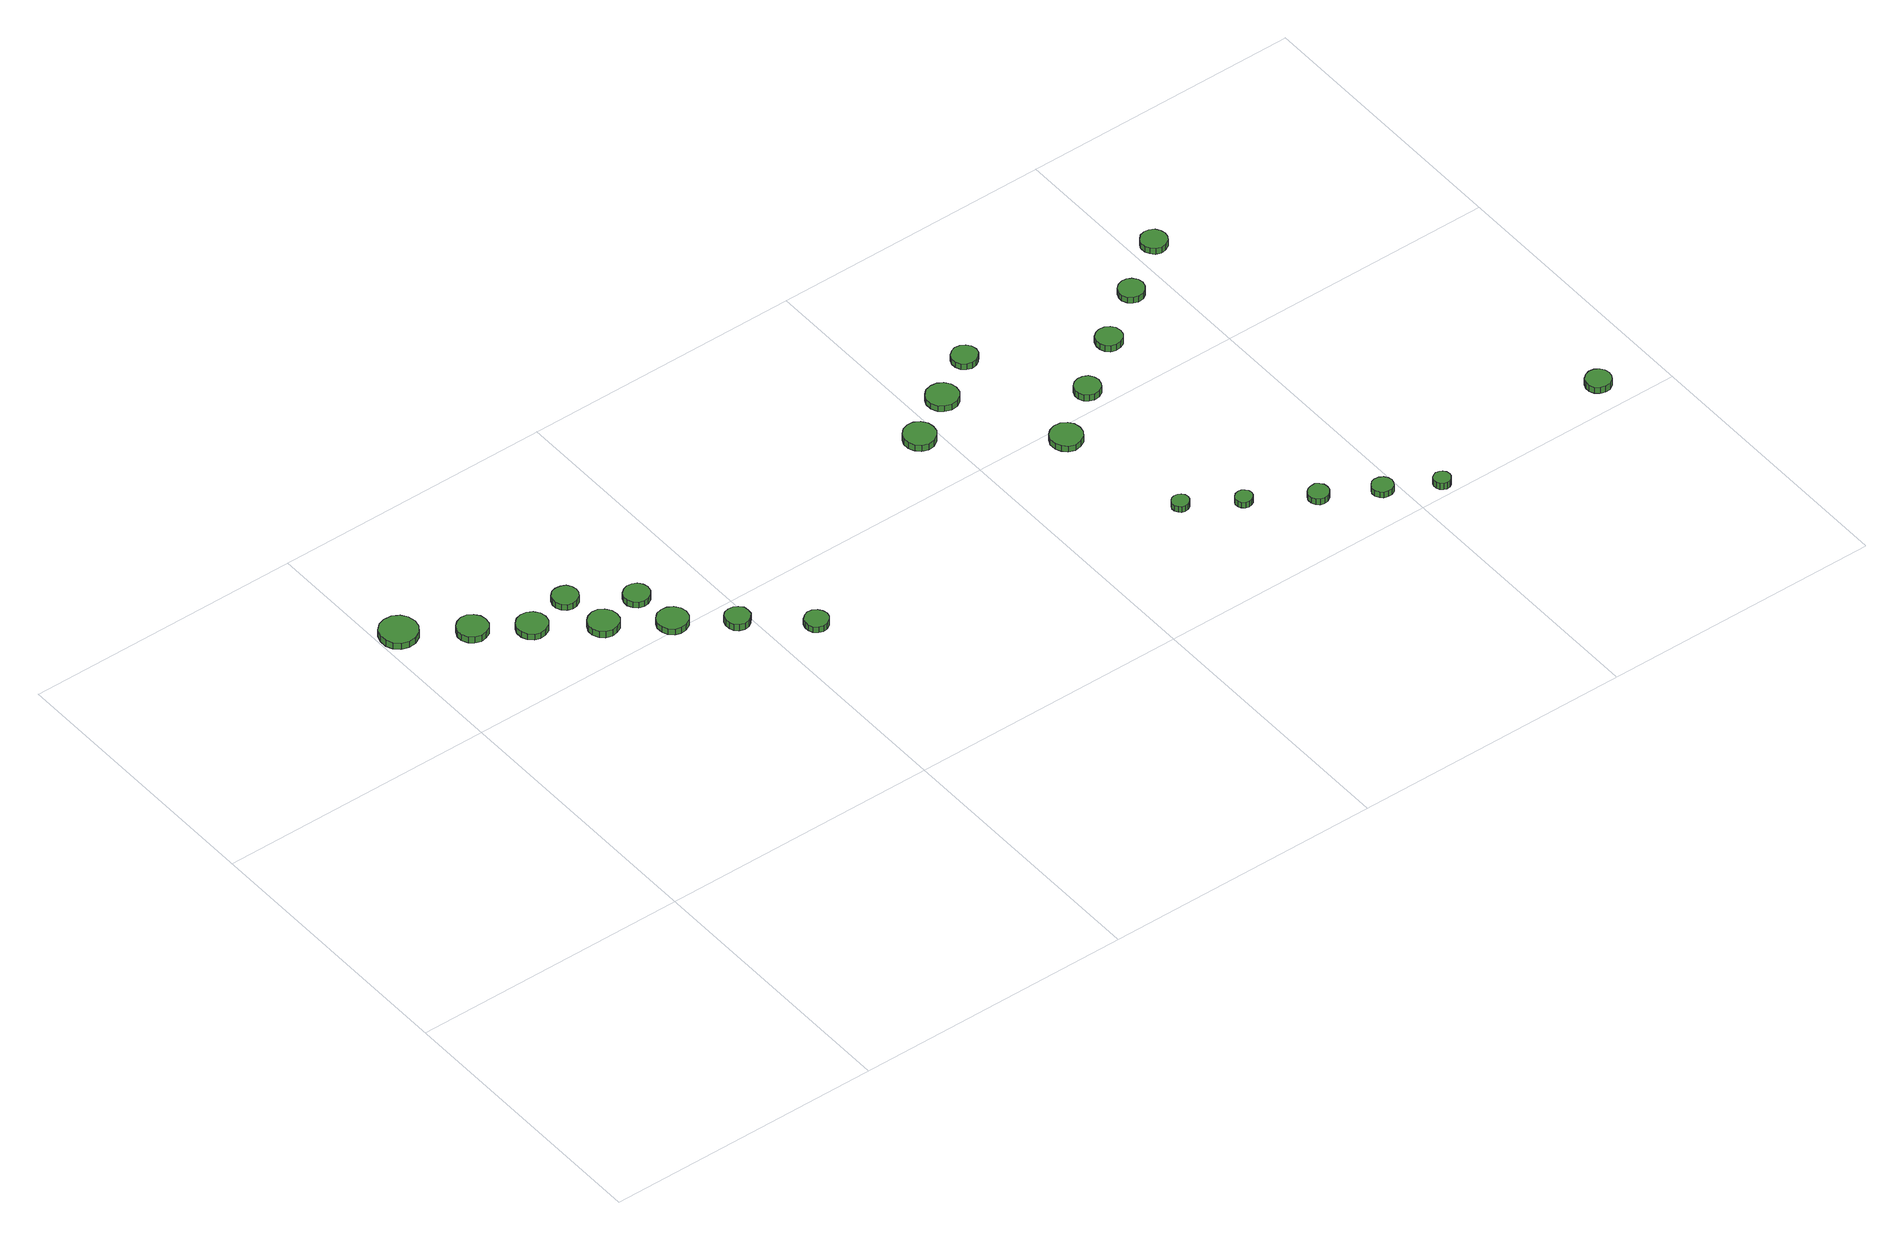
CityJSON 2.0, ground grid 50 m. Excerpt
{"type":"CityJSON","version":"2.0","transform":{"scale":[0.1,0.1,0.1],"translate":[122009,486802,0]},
"CityObjects":{
"tree1":{"type":"SolitaryVegetationObject","attributes":{"function":"something"},"geometry":[{"type":"MultiSurface","lod":"1","boundaries":[[[0,1,2,3,4,5,6,7,8,9,10,11,12,13,14]],[[15,16,17,18,19,20,21,22,23,24,25,26,27,28,29]],[[0,29,28,1]],[[1,28,27,2]],[[2,27,26,3]],[[3,26,25,4]],[[4,25,24,5]],[[5,24,23,6]],[[6,23,22,7]],[[7,22,21,8]],[[8,21,20,9]],[[9,20,19,10]],[[10,19,18,11]],[[11,18,17,12]],[[12,17,16,13]],[[13,16,15,14]],[[14,15,29,0]]]}]},
"tree2":{"type":"SolitaryVegetationObject","attributes":{"function":"something"},"geometry":[{"type":"MultiSurface","lod":"1","boundaries":[[[30,31,32,33,34,35,36,37,38,39,40,41,42,43,44]],[[45,46,47,48,49,50,51,52,53,54,55,56,57,58,59]],[[30,59,58,31]],[[31,58,57,32]],[[32,57,56,33]],[[33,56,55,34]],[[34,55,54,35]],[[35,54,53,36]],[[36,53,52,37]],[[37,52,51,38]],[[38,51,50,39]],[[39,50,49,40]],[[40,49,48,41]],[[41,48,47,42]],[[42,47,46,43]],[[43,46,45,44]],[[44,45,59,30]]]}]},
"tree3":{"type":"SolitaryVegetationObject","attributes":{"function":"something"},"geometry":[{"type":"MultiSurface","lod":"1","boundaries":[[[60,61,62,63,64,65,66,67,68,69,70,71,72,73,74]],[[75,76,77,78,79,80,81,82,83,84,85,86,87,88,89]],[[60,89,88,61]],[[61,88,87,62]],[[62,87,86,63]],[[63,86,85,64]],[[64,85,84,65]],[[65,84,83,66]],[[66,83,82,67]],[[67,82,81,68]],[[68,81,80,69]],[[69,80,79,70]],[[70,79,78,71]],[[71,78,77,72]],[[72,77,76,73]],[[73,76,75,74]],[[74,75,89,60]]]}]},
"tree4":{"type":"SolitaryVegetationObject","attributes":{"function":"something"},"geometry":[{"type":"MultiSurface","lod":"1","boundaries":[[[90,91,92,93,94,95,96,97,98,99,100,101,102,103,104]],[[105,106,107,108,109,110,111,112,113,114,115,116,117,118,119]],[[90,119,118,91]],[[91,118,117,92]],[[92,117,116,93]],[[93,116,115,94]],[[94,115,114,95]],[[95,114,113,96]],[[96,113,112,97]],[[97,112,111,98]],[[98,111,110,99]],[[99,110,109,100]],[[100,109,108,101]],[[101,108,107,102]],[[102,107,106,103]],[[103,106,105,104]],[[104,105,119,90]]]}]},
"tree5":{"type":"SolitaryVegetationObject","attributes":{"function":"something"},"geometry":[{"type":"MultiSurface","lod":"1","boundaries":[[[120,121,122,123,124,125,126,127,128,129,130,131,132,133,134]],[[135,136,137,138,139,140,141,142,143,144,145,146,147,148,149]],[[120,149,148,121]],[[121,148,147,122]],[[122,147,146,123]],[[123,146,145,124]],[[124,145,144,125]],[[125,144,143,126]],[[126,143,142,127]],[[127,142,141,128]],[[128,141,140,129]],[[129,140,139,130]],[[130,139,138,131]],[[131,138,137,132]],[[132,137,136,133]],[[133,136,135,134]],[[134,135,149,120]]]}]},
"tree6":{"type":"SolitaryVegetationObject","attributes":{"function":"something"},"geometry":[{"type":"MultiSurface","lod":"1","boundaries":[[[150,151,152,153,154,155,156,157,158,159,160,161,162,163,164]],[[165,166,167,168,169,170,171,172,173,174,175,176,177,178,179]],[[150,179,178,151]],[[151,178,177,152]],[[152,177,176,153]],[[153,176,175,154]],[[154,175,174,155]],[[155,174,173,156]],[[156,173,172,157]],[[157,172,171,158]],[[158,171,170,159]],[[159,170,169,160]],[[160,169,168,161]],[[161,168,167,162]],[[162,167,166,163]],[[163,166,165,164]],[[164,165,179,150]]]}]},
"tree7":{"type":"SolitaryVegetationObject","attributes":{"function":"something"},"geometry":[{"type":"MultiSurface","lod":"1","boundaries":[[[180,181,182,183,184,185,186,187,188,189,190,191,192,193,194]],[[195,196,197,198,199,200,201,202,203,204,205,206,207,208,209]],[[180,209,208,181]],[[181,208,207,182]],[[182,207,206,183]],[[183,206,205,184]],[[184,205,204,185]],[[185,204,203,186]],[[186,203,202,187]],[[187,202,201,188]],[[188,201,200,189]],[[189,200,199,190]],[[190,199,198,191]],[[191,198,197,192]],[[192,197,196,193]],[[193,196,195,194]],[[194,195,209,180]]]}]},
"tree8":{"type":"SolitaryVegetationObject","attributes":{"function":"something"},"geometry":[{"type":"MultiSurface","lod":"1","boundaries":[[[210,211,212,213,214,215,216,217,218,219,220,221,222,223,224]],[[225,226,227,228,229,230,231,232,233,234,235,236,237,238,239]],[[210,239,238,211]],[[211,238,237,212]],[[212,237,236,213]],[[213,236,235,214]],[[214,235,234,215]],[[215,234,233,216]],[[216,233,232,217]],[[217,232,231,218]],[[218,231,230,219]],[[219,230,229,220]],[[220,229,228,221]],[[221,228,227,222]],[[222,227,226,223]],[[223,226,225,224]],[[224,225,239,210]]]}]},
"tree9":{"type":"SolitaryVegetationObject","attributes":{"function":"something"},"geometry":[{"type":"MultiSurface","lod":"1","boundaries":[[[240,241,242,243,244,245,246,247,248,249,250,251,252,253,254]],[[255,256,257,258,259,260,261,262,263,264,265,266,267,268,269]],[[240,269,268,241]],[[241,268,267,242]],[[242,267,266,243]],[[243,266,265,244]],[[244,265,264,245]],[[245,264,263,246]],[[246,263,262,247]],[[247,262,261,248]],[[248,261,260,249]],[[249,260,259,250]],[[250,259,258,251]],[[251,258,257,252]],[[252,257,256,253]],[[253,256,255,254]],[[254,255,269,240]]]}]},
"tree10":{"type":"SolitaryVegetationObject","attributes":{"function":"something"},"geometry":[{"type":"MultiSurface","lod":"1","boundaries":[[[270,271,272,273,274,275,276,277,278,279,280,281,282,283,284]],[[285,286,287,288,289,290,291,292,293,294,295,296,297,298,299]],[[270,299,298,271]],[[271,298,297,272]],[[272,297,296,273]],[[273,296,295,274]],[[274,295,294,275]],[[275,294,293,276]],[[276,293,292,277]],[[277,292,291,278]],[[278,291,290,279]],[[279,290,289,280]],[[280,289,288,281]],[[281,288,287,282]],[[282,287,286,283]],[[283,286,285,284]],[[284,285,299,270]]]}]},
"tree11":{"type":"SolitaryVegetationObject","attributes":{"function":"something"},"geometry":[{"type":"MultiSurface","lod":"1","boundaries":[[[300,301,302,303,304,305,306,307,308,309,310,311,312,313,314]],[[315,316,317,318,319,320,321,322,323,324,325,326,327,328,329]],[[300,329,328,301]],[[301,328,327,302]],[[302,327,326,303]],[[303,326,325,304]],[[304,325,324,305]],[[305,324,323,306]],[[306,323,322,307]],[[307,322,321,308]],[[308,321,320,309]],[[309,320,319,310]],[[310,319,318,311]],[[311,318,317,312]],[[312,317,316,313]],[[313,316,315,314]],[[314,315,329,300]]]}]},
"tree12":{"type":"SolitaryVegetationObject","attributes":{"function":"something"},"geometry":[{"type":"MultiSurface","lod":"1","boundaries":[[[330,331,332,333,334,335,336,337,338,339,340,341,342,343,344]],[[345,346,347,348,349,350,351,352,353,354,355,356,357,358,359]],[[330,359,358,331]],[[331,358,357,332]],[[332,357,356,333]],[[333,356,355,334]],[[334,355,354,335]],[[335,354,353,336]],[[336,353,352,337]],[[337,352,351,338]],[[338,351,350,339]],[[339,350,349,340]],[[340,349,348,341]],[[341,348,347,342]],[[342,347,346,343]],[[343,346,345,344]],[[344,345,359,330]]]}]},
"tree13":{"type":"SolitaryVegetationObject","attributes":{"function":"something"},"geometry":[{"type":"MultiSurface","lod":"1","boundaries":[[[360,361,362,363,364,365,366,367,368,369,370,371,372,373,374]],[[375,376,377,378,379,380,381,382,383,384,385,386,387,388,389]],[[360,389,388,361]],[[361,388,387,362]],[[362,387,386,363]],[[363,386,385,364]],[[364,385,384,365]],[[365,384,383,366]],[[366,383,382,367]],[[367,382,381,368]],[[368,381,380,369]],[[369,380,379,370]],[[370,379,378,371]],[[371,378,377,372]],[[372,377,376,373]],[[373,376,375,374]],[[374,375,389,360]]]}]},
"tree14":{"type":"SolitaryVegetationObject","attributes":{"function":"something"},"geometry":[{"type":"MultiSurface","lod":"1","boundaries":[[[390,391,392,393,394,395,396,397,398,399,400,401,402,403,404]],[[405,406,407,408,409,410,411,412,413,414,415,416,417,418,419]],[[390,419,418,391]],[[391,418,417,392]],[[392,417,416,393]],[[393,416,415,394]],[[394,415,414,395]],[[395,414,413,396]],[[396,413,412,397]],[[397,412,411,398]],[[398,411,410,399]],[[399,410,409,400]],[[400,409,408,401]],[[401,408,407,402]],[[402,407,406,403]],[[403,406,405,404]],[[404,405,419,390]]]}]},
"tree15":{"type":"SolitaryVegetationObject","attributes":{"function":"something"},"geometry":[{"type":"MultiSurface","lod":"1","boundaries":[[[420,421,422,423,424,425,426,427,428,429,430,431,432,433,434]],[[435,436,437,438,439,440,441,442,443,444,445,446,447,448,449]],[[420,449,448,421]],[[421,448,447,422]],[[422,447,446,423]],[[423,446,445,424]],[[424,445,444,425]],[[425,444,443,426]],[[426,443,442,427]],[[427,442,441,428]],[[428,441,440,429]],[[429,440,439,430]],[[430,439,438,431]],[[431,438,437,432]],[[432,437,436,433]],[[433,436,435,434]],[[434,435,449,420]]]}]},
"tree16":{"type":"SolitaryVegetationObject","attributes":{"function":"something"},"geometry":[{"type":"MultiSurface","lod":"1","boundaries":[[[450,451,452,453,454,455,456,457,458,459,460,461,462,463,464]],[[465,466,467,468,469,470,471,472,473,474,475,476,477,478,479]],[[450,479,478,451]],[[451,478,477,452]],[[452,477,476,453]],[[453,476,475,454]],[[454,475,474,455]],[[455,474,473,456]],[[456,473,472,457]],[[457,472,471,458]],[[458,471,470,459]],[[459,470,469,460]],[[460,469,468,461]],[[461,468,467,462]],[[462,467,466,463]],[[463,466,465,464]],[[464,465,479,450]]]}]},
"tree17":{"type":"SolitaryVegetationObject","attributes":{"function":"something"},"geometry":[{"type":"MultiSurface","lod":"1","boundaries":[[[480,481,482,483,484,485,486,487,488,489,490,491,492,493,494]],[[495,496,497,498,499,500,501,502,503,504,505,506,507,508,509]],[[480,509,508,481]],[[481,508,507,482]],[[482,507,506,483]],[[483,506,505,484]],[[484,505,504,485]],[[485,504,503,486]],[[486,503,502,487]],[[487,502,501,488]],[[488,501,500,489]],[[489,500,499,490]],[[490,499,498,491]],[[491,498,497,492]],[[492,497,496,493]],[[493,496,495,494]],[[494,495,509,480]]]}]},
"tree18":{"type":"SolitaryVegetationObject","attributes":{"function":"something"},"geometry":[{"type":"MultiSurface","lod":"1","boundaries":[[[510,511,512,513,514,515,516,517,518,519,520,521,522,523,524]],[[525,526,527,528,529,530,531,532,533,534,535,536,537,538,539]],[[510,539,538,511]],[[511,538,537,512]],[[512,537,536,513]],[[513,536,535,514]],[[514,535,534,515]],[[515,534,533,516]],[[516,533,532,517]],[[517,532,531,518]],[[518,531,530,519]],[[519,530,529,520]],[[520,529,528,521]],[[521,528,527,522]],[[522,527,526,523]],[[523,526,525,524]],[[524,525,539,510]]]}]},
"tree19":{"type":"SolitaryVegetationObject","attributes":{"function":"something"},"geometry":[{"type":"MultiSurface","lod":"1","boundaries":[[[540,541,542,543,544,545,546,547,548,549,550,551,552,553,554]],[[555,556,557,558,559,560,561,562,563,564,565,566,567,568,569]],[[540,569,568,541]],[[541,568,567,542]],[[542,567,566,543]],[[543,566,565,544]],[[544,565,564,545]],[[545,564,563,546]],[[546,563,562,547]],[[547,562,561,548]],[[548,561,560,549]],[[549,560,559,550]],[[550,559,558,551]],[[551,558,557,552]],[[552,557,556,553]],[[553,556,555,554]],[[554,555,569,540]]]}]},
"tree20":{"type":"SolitaryVegetationObject","attributes":{"function":"something"},"geometry":[{"type":"MultiSurface","lod":"1","boundaries":[[[570,571,572,573,574,575,576,577,578,579,580,581,582,583,584]],[[585,586,587,588,589,590,591,592,593,594,595,596,597,598,599]],[[570,599,598,571]],[[571,598,597,572]],[[572,597,596,573]],[[573,596,595,574]],[[574,595,594,575]],[[575,594,593,576]],[[576,593,592,577]],[[577,592,591,578]],[[578,591,590,579]],[[579,590,589,580]],[[580,589,588,581]],[[581,588,587,582]],[[582,587,586,583]],[[583,586,585,584]],[[584,585,599,570]]]}]},
"tree21":{"type":"SolitaryVegetationObject","attributes":{"function":"something"},"geometry":[{"type":"MultiSurface","lod":"1","boundaries":[[[600,601,602,603,604,605,606,607,608,609,610,611,612,613,614]],[[615,616,617,618,619,620,621,622,623,624,625,626,627,628,629]],[[600,629,628,601]],[[601,628,627,602]],[[602,627,626,603]],[[603,626,625,604]],[[604,625,624,605]],[[605,624,623,606]],[[606,623,622,607]],[[607,622,621,608]],[[608,621,620,609]],[[609,620,619,610]],[[610,619,618,611]],[[611,618,617,612]],[[612,617,616,613]],[[613,616,615,614]],[[614,615,629,600]]]}]},
"tree22":{"type":"SolitaryVegetationObject","attributes":{"function":"something"},"geometry":[{"type":"MultiSurface","lod":"1","boundaries":[[[630,631,632,633,634,635,636,637,638,639,640,641,642,643,644]],[[645,646,647,648,649,650,651,652,653,654,655,656,657,658,659]],[[630,659,658,631]],[[631,658,657,632]],[[632,657,656,633]],[[633,656,655,634]],[[634,655,654,635]],[[635,654,653,636]],[[636,653,652,637]],[[637,652,651,638]],[[638,651,650,639]],[[639,650,649,640]],[[640,649,648,641]],[[641,648,647,642]],[[642,647,646,643]],[[643,646,645,644]],[[644,645,659,630]]]}]},
"tree23":{"type":"SolitaryVegetationObject","attributes":{"function":"something"},"geometry":[{"type":"MultiSurface","lod":"1","boundaries":[[[660,661,662,663,664,665,666,667,668,669,670,671,672,673,674]],[[675,676,677,678,679,680,681,682,683,684,685,686,687,688,689]],[[660,689,688,661]],[[661,688,687,662]],[[662,687,686,663]],[[663,686,685,664]],[[664,685,684,665]],[[665,684,683,666]],[[666,683,682,667]],[[667,682,681,668]],[[668,681,680,669]],[[669,680,679,670]],[[670,679,678,671]],[[671,678,677,672]],[[672,677,676,673]],[[673,676,675,674]],[[674,675,689,660]]]}]}
},
"vertices":[
[69,759,22],[66,773,22],[58,784,22],[46,791,22],[32,792,22],[19,788,22],[9,779,22],[4,766,22],[4,752,22],[9,740,22],[19,731,22],[32,727,22],[46,728,22],[58,735,22],[66,746,22],[66,746,9],[58,735,9],[46,728,9],[32,727,9],[19,731,9],[9,740,9],[4,752,9],[4,766,9],[9,779,9],[19,788,9],[32,792,9],[46,791,9],[58,784,9],[66,773,9],[69,759,9],
[160,694,22],[158,705,22],[151,714,22],[142,720,22],[131,721,22],[120,717,22],[112,710,22],[107,700,22],[107,689,22],[112,678,22],[120,671,22],[131,667,22],[142,669,22],[151,674,22],[158,683,22],[158,683,9],[151,674,9],[142,669,9],[131,667,9],[120,671,9],[112,678,9],[107,689,9],[107,700,9],[112,710,9],[120,717,9],[131,721,9],[142,720,9],[151,714,9],[158,705,9],[160,694,9],
[239,641,22],[237,652,22],[230,661,22],[220,667,22],[209,668,22],[199,665,22],[190,657,22],[186,647,22],[186,636,22],[190,626,22],[199,618,22],[209,615,22],[220,616,22],[230,621,22],[237,630,22],[237,630,10],[230,621,10],[220,616,10],[209,615,10],[199,618,10],[190,626,10],[186,636,10],[186,647,10],[190,657,10],[199,665,10],[209,668,10],[220,667,10],[230,661,10],[237,652,10],[239,641,10],
[331,576,23],[329,587,23],[322,596,23],[313,602,23],[302,603,23],[291,599,23],[283,592,23],[278,582,23],[278,571,23],[283,560,23],[291,553,23],[302,549,23],[313,551,23],[322,556,23],[329,565,23],[329,565,10],[322,556,10],[313,551,10],[302,549,10],[291,553,10],[283,560,10],[278,571,10],[278,582,10],[283,592,10],[291,599,10],[302,603,10],[313,602,10],[322,596,10],[329,587,10],[331,576,10],
[316,661,22],[314,670,22],[309,678,22],[300,682,22],[291,683,22],[282,681,22],[275,674,22],[271,666,22],[271,656,22],[275,647,22],[282,641,22],[291,638,22],[300,639,22],[309,644,22],[314,652,22],[314,652,10],[309,644,10],[300,639,10],[291,638,10],[282,641,10],[275,647,10],[271,656,10],[271,666,10],[275,674,10],[282,681,10],[291,683,10],[300,682,10],[309,678,10],[314,670,10],[316,661,10],
[422,514,22],[420,525,22],[413,534,22],[403,540,22],[392,541,22],[382,538,22],[373,530,22],[369,520,22],[369,509,22],[373,499,22],[382,491,22],[392,488,22],[403,489,22],[413,494,22],[420,503,22],[420,503,10],[413,494,10],[403,489,10],[392,488,10],[382,491,10],[373,499,10],[369,509,10],[369,520,10],[373,530,10],[382,538,10],[392,541,10],[403,540,10],[413,534,10],[420,525,10],[422,514,10],
[409,596,22],[407,605,22],[401,613,22],[393,617,22],[384,618,22],[375,615,22],[368,609,22],[364,600,22],[364,591,22],[368,582,22],[375,576,22],[384,573,22],[393,574,22],[401,579,22],[407,586,22],[407,586,10],[401,579,10],[393,574,10],[384,573,10],[375,576,10],[368,582,10],[364,591,10],[364,600,10],[368,609,10],[375,615,10],[384,618,10],[393,617,10],[401,613,10],[407,605,10],[409,596,10],
[501,456,22],[500,465,22],[494,472,22],[487,476,22],[478,477,22],[469,475,22],[462,469,22],[459,460,22],[459,451,22],[462,443,22],[469,437,22],[478,434,22],[487,435,22],[494,440,22],[500,447,22],[500,447,9],[494,440,9],[487,435,9],[478,434,9],[469,437,9],[462,443,9],[459,451,9],[459,460,9],[462,469,9],[469,475,9],[478,477,9],[487,476,9],[494,472,9],[500,465,9],[501,456,9],
[595,373,23],[593,381,23],[588,388,23],[580,393,23],[572,394,23],[564,391,23],[557,385,23],[554,377,23],[554,369,23],[557,361,23],[564,355,23],[572,352,23],[580,353,23],[588,358,23],[593,365,23],[593,365,11],[588,358,11],[580,353,11],[572,352,11],[564,355,11],[557,361,11],[554,369,11],[554,377,11],[557,385,11],[564,391,11],[572,394,11],[580,393,11],[588,388,11],[593,381,11],[595,373,11],
[995,614,23],[993,625,23],[986,635,23],[976,641,23],[964,642,23],[953,638,23],[945,630,23],[940,620,23],[940,608,23],[945,598,23],[953,590,23],[964,586,23],[976,587,23],[986,593,23],[993,603,23],[993,603,10],[986,593,10],[976,587,10],[964,586,10],[953,590,10],[945,598,10],[940,608,10],[940,620,10],[945,630,10],[953,638,10],[964,642,10],[976,641,10],[986,635,10],[993,625,10],[995,614,10],
[1081,666,21],[1079,677,21],[1072,686,21],[1062,692,21],[1051,693,21],[1039,690,21],[1031,682,21],[1026,672,21],[1026,660,21],[1031,649,21],[1039,642,21],[1051,638,21],[1062,639,21],[1072,645,21],[1079,654,21],[1079,654,9],[1072,645,9],[1062,639,9],[1051,638,9],[1039,642,9],[1031,649,9],[1026,660,9],[1026,672,9],[1031,682,9],[1039,690,9],[1051,693,9],[1062,692,9],[1072,686,9],[1079,677,9],[1081,666,9],
[1210,233,28],[1209,239,28],[1205,244,28],[1200,247,28],[1193,248,28],[1187,246,28],[1183,242,28],[1180,236,28],[1180,230,28],[1183,224,28],[1187,220,28],[1193,218,28],[1200,219,28],[1205,222,28],[1209,227,28],[1209,227,16],[1205,222,16],[1200,219,16],[1193,218,16],[1187,220,16],[1183,224,16],[1180,230,16],[1180,236,16],[1183,242,16],[1187,246,16],[1193,248,16],[1200,247,16],[1205,244,16],[1209,239,16],[1210,233,16],
[1176,468,25],[1174,480,25],[1167,489,25],[1157,495,25],[1145,496,25],[1134,492,25],[1126,485,25],[1121,474,25],[1121,462,25],[1126,452,25],[1134,444,25],[1145,440,25],[1157,442,25],[1167,447,25],[1174,457,25],[1174,457,13],[1167,447,13],[1157,442,13],[1145,440,13],[1134,444,13],[1126,452,13],[1121,462,13],[1121,474,13],[1126,485,13],[1134,492,13],[1145,496,13],[1157,495,13],[1167,489,13],[1174,480,13],[1176,468,13],
[1296,180,27],[1295,186,27],[1291,191,27],[1286,194,27],[1280,195,27],[1274,193,27],[1269,189,27],[1266,183,27],[1266,177,27],[1269,171,27],[1274,167,27],[1280,165,27],[1286,166,27],[1291,169,27],[1295,174,27],[1295,174,15],[1291,169,15],[1286,166,15],[1280,165,15],[1274,167,15],[1269,171,15],[1266,177,15],[1266,183,15],[1269,189,15],[1274,193,15],[1280,195,15],[1286,194,15],[1291,191,15],[1295,186,15],[1296,180,15],
[1161,717,21],[1159,727,21],[1153,734,21],[1145,739,21],[1136,740,21],[1127,737,21],[1120,731,21],[1116,722,21],[1116,713,21],[1120,704,21],[1127,698,21],[1136,695,21],[1145,696,21],[1153,701,21],[1159,708,21],[1159,708,9],[1153,701,9],[1145,696,9],[1136,695,9],[1127,698,9],[1120,704,9],[1116,713,9],[1116,722,9],[1120,731,9],[1127,737,9],[1136,740,9],[1145,739,9],[1153,734,9],[1159,727,9],[1161,717,9],
[1268,539,24],[1266,548,24],[1261,556,24],[1252,560,24],[1243,561,24],[1234,558,24],[1227,552,24],[1223,543,24],[1223,534,24],[1227,525,24],[1234,519,24],[1243,516,24],[1252,517,24],[1261,522,24],[1266,529,24],[1266,529,11],[1261,522,11],[1252,517,11],[1243,516,11],[1234,519,11],[1227,525,11],[1223,534,11],[1223,543,11],[1227,552,11],[1234,558,11],[1243,561,11],[1252,560,11],[1261,556,11],[1266,548,11],[1268,539,11],
[1400,117,26],[1399,125,26],[1394,131,26],[1388,135,26],[1380,135,26],[1373,133,26],[1367,128,26],[1364,121,26],[1364,113,26],[1367,106,26],[1373,101,26],[1380,99,26],[1388,100,26],[1394,104,26],[1399,110,26],[1399,110,14],[1394,104,14],[1388,100,14],[1380,99,14],[1373,101,14],[1367,106,14],[1364,113,14],[1364,121,14],[1367,128,14],[1373,133,14],[1380,135,14],[1388,135,14],[1394,131,14],[1399,125,14],[1400,117,14],
[1491,69,25],[1489,76,25],[1485,82,25],[1478,86,25],[1470,87,25],[1463,85,25],[1458,80,25],[1454,73,25],[1454,65,25],[1458,58,25],[1463,53,25],[1470,51,25],[1478,51,25],[1485,55,25],[1489,61,25],[1489,61,13],[1485,55,13],[1478,51,13],[1470,51,13],[1463,53,13],[1458,58,13],[1454,65,13],[1454,73,13],[1458,80,13],[1463,85,13],[1470,87,13],[1478,86,13],[1485,82,13],[1489,76,13],[1491,69,13],
[1367,609,23],[1365,619,23],[1359,626,23],[1351,631,23],[1341,632,23],[1332,629,23],[1325,623,23],[1322,614,23],[1322,605,23],[1325,596,23],[1332,590,23],[1341,587,23],[1351,588,23],[1359,592,23],[1365,600,23],[1365,600,10],[1359,592,10],[1351,588,10],[1341,587,10],[1332,590,10],[1325,596,10],[1322,605,10],[1322,614,10],[1325,623,10],[1332,629,10],[1341,632,10],[1351,631,10],[1359,626,10],[1365,619,10],[1367,609,10],
[1572,24,25],[1571,30,25],[1567,35,25],[1562,38,25],[1556,39,25],[1550,37,25],[1545,33,25],[1543,27,25],[1543,21,25],[1545,15,25],[1550,11,25],[1556,9,25],[1562,9,25],[1567,13,25],[1571,18,25],[1571,18,12],[1567,13,12],[1562,9,12],[1556,9,12],[1550,11,12],[1545,15,12],[1543,21,12],[1543,27,12],[1545,33,12],[1550,37,12],[1556,39,12],[1562,38,12],[1567,35,12],[1571,30,12],[1572,24,12],
[1464,678,22],[1462,687,22],[1456,695,22],[1448,699,22],[1439,700,22],[1430,697,22],[1423,691,22],[1419,682,22],[1419,673,22],[1423,664,22],[1430,658,22],[1439,655,22],[1448,656,22],[1456,661,22],[1462,668,22],[1462,668,10],[1456,661,10],[1448,656,10],[1439,655,10],[1430,658,10],[1423,664,10],[1419,673,10],[1419,682,10],[1423,691,10],[1430,697,10],[1439,700,10],[1448,699,10],[1456,695,10],[1462,687,10],[1464,678,10],
[1563,747,21],[1561,756,21],[1556,764,21],[1547,769,21],[1538,770,21],[1529,767,21],[1522,760,21],[1518,752,21],[1518,742,21],[1522,734,21],[1529,727,21],[1538,724,21],[1547,725,21],[1556,730,21],[1561,738,21],[1561,738,9],[1556,730,9],[1547,725,9],[1538,724,9],[1529,727,9],[1522,734,9],[1518,742,9],[1518,752,9],[1522,760,9],[1529,767,9],[1538,770,9],[1547,769,9],[1556,764,9],[1561,756,9],[1563,747,9],
[1918,57,23],[1916,66,23],[1911,73,23],[1903,78,23],[1894,79,23],[1885,76,23],[1878,70,23],[1874,62,23],[1874,52,23],[1878,44,23],[1885,38,23],[1894,35,23],[1903,36,23],[1911,41,23],[1916,48,23],[1916,48,10],[1911,41,10],[1903,36,10],[1894,35,10],[1885,38,10],[1878,44,10],[1874,52,10],[1874,62,10],[1878,70,10],[1885,76,10],[1894,79,10],[1903,78,10],[1911,73,10],[1916,66,10],[1918,57,10]
]}
